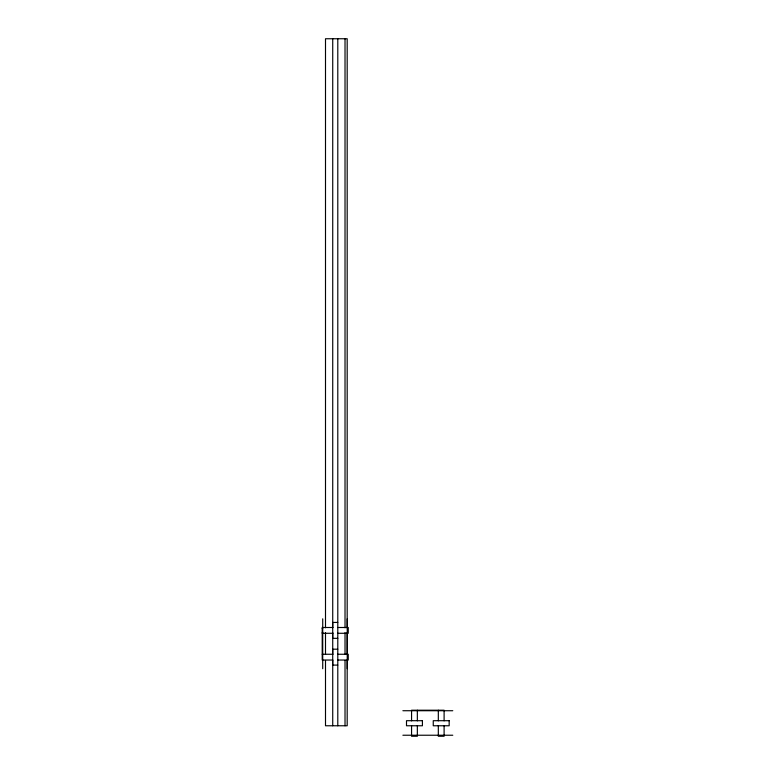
<?xml version="1.0" encoding="UTF-8"?>
<svg xmlns="http://www.w3.org/2000/svg" width="775" height="775" viewBox="0 0 775 775"><rect width="100%" height="100%" fill="white"/><g stroke="black" fill="none" stroke-linecap="round" stroke-linejoin="round"><path stroke-width="1.16" d="M337.764 622.432L332.707 622.432L332.707 638.338L337.764 638.338M332.863 627.498L322.216 627.498L322.216 660.038L332.863 660.038M337.6 627.498L348.256 627.498L348.256 633.282L337.6 633.282M322.216 628.341L322.72 628.341M322.216 632.429L322.72 632.429M322.216 633.282L332.863 633.282M337.764 649.188L332.707 649.188L332.707 665.095L337.764 665.095M322.216 654.255L332.863 654.255M337.6 654.255L348.256 654.255L348.256 660.038L337.6 660.038M402.884 710.723L452.784 710.723M402.884 735.233L452.784 735.233M444.104 720.866L444.104 710.22L411.564 710.22L411.564 720.866M444.104 725.603L444.104 736.25L438.321 736.25L438.321 725.603M438.321 710.22L438.321 720.866M417.347 710.22L417.347 720.866M417.347 725.603L417.347 736.25L411.564 736.25L411.564 725.603M347.239 618.818L347.239 668.718M347.19 627.789L347.19 38.75L325.5 38.75L325.5 627.789M347.19 632.632L347.19 654.4M347.19 660.445L347.19 725.768L325.5 725.768L325.5 660.445M345.02 38.75L345.02 627.789M345.02 632.632L345.02 654.4M345.02 660.445L345.02 725.768M337.793 38.75L337.793 725.768M332.727 38.75L332.727 627.789M332.727 632.632L332.727 654.4M332.727 660.445L332.727 725.768M325.5 632.632L325.5 654.4M322.72 618.818L322.72 668.718M422.414 720.702L406.497 720.702L406.497 725.768L422.414 725.768L422.414 720.702M449.171 720.702L433.254 720.702L433.254 725.768L449.171 725.768L449.171 720.702"/></g></svg>
